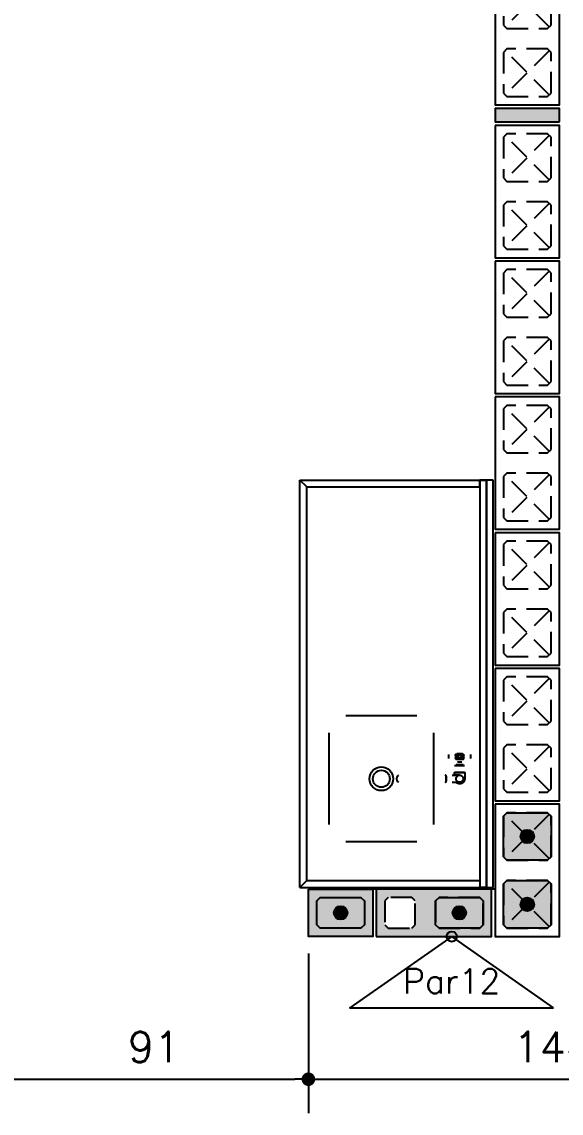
# Model space of a CAD drawing. Extents: x -14651 to 4582, y -13717 to -1290.
# Drawn here: x 2715.1 to 2874, y -12565.6 to -12244.1 of the extents above; entities that cross this region are included whole.
import ezdxf
from ezdxf.enums import TextEntityAlignment as Align

# ---------------------------------------------------------------- set-up
doc = ezdxf.new("R2010")
doc.units = 0
doc.header["$LTSCALE"] = 25
doc.linetypes.add('DASHED2', pattern=[0.375, 0.25, -0.125])
for name, color, linetype in [('203', 1, 'DASHED2'), ('213', 252, 'Continuous'), ('241', 2, 'Continuous'), ('247', 50, 'Continuous'), ('248', 100, 'Continuous'), ('253', 251, 'Continuous'), ('Arranque', 14, 'Continuous'), ('COTA', 1, 'Continuous'), ('FERRO', 5, 'Continuous'), ('PROJ', 252, 'Continuous')]:
    doc.layers.add(name, color=color, linetype=linetype)
doc.styles.add('COTA', font='romans.shx')
doc.dimstyles.new('forma', dxfattribs={"dimscale": 5, "dimtxt": 1.8, "dimasz": 0.8, "dimexe": 2, "dimexo": 1, "dimgap": 1, "dimtad": 1, "dimdec": 1, "dimzin": 9, "dimtxsty": 'COTA', "dimblk1": 'DOT', "dimblk2": 'DOT', "dimsah": 1, "dimcen": 0, "dimdle": 1, "dimclrd": 256, "dimclre": 256, "dimclrt": 2, "dimadec": 0, "dimazin": 0, "dimtfac": 1, "dimtdec": 0, "dimtmove": 0, "dimatfit": 3, "dimfxl": 1, "dimtolj": 1, "dimtzin": 0, "dimarcsym": 0})

# ---------------------------------------------------------------- blocks, each defined once
blk = doc.blocks.new('P4020')
blk.add_lwpolyline([(-19.5, -9.5), (19.5, -9.5), (19.5, 9.5), (-19.5, 9.5), (-19.5, -9.5)])
at = {"color": 1, "linetype": 'DASHED2'}
for points in [[(-17, -6), (-16, -7), (-4, -7), (-3, -6), (-3, 6), (-4, 7), (-16, 7), (-17, 6), (-17, -6)], [(3, -6), (4, -7), (16, -7), (17, -6), (17, 6), (16, 7), (4, 7), (3, 6), (3, -6)]]:
    blk.add_lwpolyline(points, dxfattribs=at)
at = {"layer": '203', "color": 253}
for p, q in [((-16.5, 6.5), (-3.5, -6.5)), ((-3.5, 6.5), (-16.5, -6.5)), ((16.5, 6.5), (3.5, -6.5)), ((3.5, 6.5), (16.5, -6.5))]:
    blk.add_line(p, q, dxfattribs=at)
blk = doc.blocks.new('P0520')
at = {"layer": '253'}
blk.add_hatch(color=129, dxfattribs=at).paths.add_polyline_path([(2, 9.5), (-2, 9.5), (-2, -9.5), (2, -9.5)])
blk.add_lwpolyline([(2, 9.5), (-2, 9.5), (-2, -9.5), (2, -9.5), (2, 9.5)])
blk = doc.blocks.new('P3515')
at = {"layer": '248'}
h = blk.add_hatch(color=100, dxfattribs=at)
h.paths.add_polyline_path([(17, 7), (-17, 7), (-17, -7), (17, -7)])
h.paths.add_polyline_path([(-5.5, -3.5), (-6.5, -4.5), (-13.5, -4.5), (-14.5, -3.5), (-14.5, 3.5), (-13.5, 4.5), (-6.5, 4.5), (-5.5, 3.5)], flags=16)
h.paths.add_polyline_path([(0.5, 3.5), (1.5, 4.5), (13.5, 4.5), (14.5, 3.5), (14.5, -3.5), (13.5, -4.5), (1.5, -4.5), (0.5, -3.5)], flags=16)
blk.add_lwpolyline([(-17, -7), (17, -7), (17, 7), (-17, 7), (-17, -7)])
at = {"color": 1, "linetype": 'DASHED2'}
for points in [[(-14.5, -3.5), (-13.5, -4.5), (-6.5, -4.5), (-5.5, -3.5), (-5.5, 3.5), (-6.5, 4.5), (-13.5, 4.5), (-14.5, 3.5), (-14.5, -3.5)], [(0.5, -3.5), (1.5, -4.5), (13.5, -4.5), (14.5, -3.5), (14.5, 3.5), (13.5, 4.5), (1.5, 4.5), (0.5, 3.5), (0.5, -3.5)]]:
    blk.add_lwpolyline(points, dxfattribs=at)
blk = doc.blocks.new('P2015')
at = {"layer": '247'}
h = blk.add_hatch(color=50, dxfattribs=at)
h.paths.add_polyline_path([(9.5, 7), (-9.5, 7), (-9.5, -7), (9.5, -7)])
h.paths.add_polyline_path([(6, -4.5), (-6, -4.5), (-7, -3.5), (-7, 3.5), (-6, 4.5), (6, 4.5), (7, 3.5), (7, -3.5)], flags=16)
blk.add_lwpolyline([(-9.5, -7), (9.5, -7), (9.5, 7), (-9.5, 7), (-9.5, -7)])
at = {"color": 1, "linetype": 'DASHED2'}
blk.add_lwpolyline([(-7, -3.5), (-6, -4.5), (6, -4.5), (7, -3.5), (7, 3.5), (6, 4.5), (-6, 4.5), (-7, 3.5), (-7, -3.5)], dxfattribs=at)
blk = doc.blocks.new('GR-1409')
at = {"layer": '213'}
h = blk.add_hatch(color=256, dxfattribs=at)
h.paths.add_polyline_path([(-6, 4.5), (-7, 3.5), (-7, -3.5), (-6, -4.5), (6, -4.5), (7, -3.5), (7, 3.5), (6, 4.5)])
h.paths.add_polyline_path([(-2, 0, 1), (2, 0, 1)], flags=16)
at = {"layer": 'Arranque'}
blk.add_hatch(color=256, dxfattribs=at).paths.add_polyline_path([(-2, 0, 1), (2, 0, 1)])
at = {"layer": '213'}
blk.add_lwpolyline([(-7, 3.5), (-6, 4.5), (6, 4.5), (7, 3.5), (7, -3.5), (6, -4.5), (-6, -4.5), (-7, -3.5), (-7, 3.5)], dxfattribs=at)
at = {"layer": 'FERRO', "linetype": 'Continuous'}
blk.add_circle((0, 0), 2, dxfattribs=at)
blk = doc.blocks.new('GR-1414')
at = {"layer": '213'}
h = blk.add_hatch(color=256, dxfattribs=at)
h.paths.add_polyline_path([(6, -7), (7, -6), (7, 6), (6, 7), (-6, 7), (-7, 6), (-7, -6), (-6, -7)])
h.paths.add_polyline_path([(2, 0, 1), (-2, 0, 1)], flags=16)
at = {"layer": 'Arranque'}
blk.add_hatch(color=256, dxfattribs=at).paths.add_polyline_path([(2, 0, 1), (-2, 0, 1)])
at = {"layer": '213'}
for p, q in [((-7, 6), (-6, 7)), ((-6, 7), (6, 7)), ((6, 7), (7, 6)), ((-7, -6), (-7, 6)), ((7, 6), (7, -6)), ((-6, -7), (-7, -6)), ((7, -6), (6, -7)), ((6, -7), (-6, -7))]:
    blk.add_line(p, q, dxfattribs=at)
at = {"layer": 'FERRO', "linetype": 'Continuous'}
blk.add_circle((0, 0), 2, dxfattribs=at)
blk = doc.blocks.new('_IDNPAR_2')
at = {"color": 3}
blk.add_lwpolyline([(1, -0.7), (0, 0), (-1, -0.7)], close=True, dxfattribs=at)
blk.add_circle((0, 0), 0.05, dxfattribs=at)
at = {"layer": '247', "color": 2, "style": 'COTA', "flags": 8}
blk.add_attdef('ID', text='', height=0.24, dxfattribs=at).set_placement((0, -0.438), align=Align.MIDDLE_CENTER)
blk = doc.blocks.new('_Dot')
at = {"color": 0, "linetype": 'ByBlock', "lineweight": -2}
blk.add_line((-0.5, 0), (-1, 0), dxfattribs=at)
at = {"color": 0, "linetype": 'ByBlock', "const_width": 0.5}
blk.add_lwpolyline([(-0.25, 0, 1), (0.25, 0, 1)], format="xyb", close=True, dxfattribs=at)
blk = doc.blocks.new('*D153')
at = {"layer": 'COTA', "lineweight": -2, "transparency": 16777216}
for p, q in [((2708.52, -12518.6), (2708.52, -12565.62)), ((2799.52, -12518.6), (2799.52, -12565.62)), ((2712.52, -12555.62), (2795.52, -12555.62))]:
    blk.add_line(p, q, dxfattribs=at)
at = {"layer": 'Defpoints', "color": 0, "transparency": 16777216}
for p in [(2708.52, -12513.6), (2799.52, -12513.6), (2799.52, -12555.62)]:
    blk.add_point(p, dxfattribs=at)
at = {"layer": 'COTA', "lineweight": -2, "transparency": 16777216, "xscale": 4, "yscale": 4, "zscale": 4, "rotation": 180}
blk.add_blockref('_Dot', (2708.52, -12555.62), dxfattribs=at)
at = {"layer": 'COTA', "lineweight": -2, "transparency": 16777216, "xscale": 4, "yscale": 4, "zscale": 4}
blk.add_blockref('_Dot', (2799.52, -12555.62), dxfattribs=at)
at = {"layer": 'COTA', "color": 2, "transparency": 16777216, "insert": (2754.02, -12546.12), "char_height": 9, "attachment_point": 5, "style": 'COTA'}
blk.add_mtext('\\A1;91 ', dxfattribs=at)
blk = doc.blocks.new('*D154')
at = {"layer": 'COTA', "lineweight": -2, "transparency": 16777216}
for p, q in [((2799.52, -12518.6), (2799.52, -12565.62)), ((2943.52, -12518.6), (2943.52, -12565.62)), ((2803.52, -12555.62), (2939.52, -12555.62))]:
    blk.add_line(p, q, dxfattribs=at)
at = {"layer": 'Defpoints', "color": 0, "transparency": 16777216}
for p in [(2799.52, -12513.6), (2943.52, -12513.6), (2943.52, -12555.62)]:
    blk.add_point(p, dxfattribs=at)
at = {"layer": 'COTA', "lineweight": -2, "transparency": 16777216, "xscale": 4, "yscale": 4, "zscale": 4, "rotation": 180}
blk.add_blockref('_Dot', (2799.52, -12555.62), dxfattribs=at)
at = {"layer": 'COTA', "lineweight": -2, "transparency": 16777216, "xscale": 4, "yscale": 4, "zscale": 4}
blk.add_blockref('_Dot', (2943.52, -12555.62), dxfattribs=at)
at = {"layer": 'COTA', "color": 2, "transparency": 16777216, "insert": (2871.52, -12546.12), "char_height": 9, "attachment_point": 5, "style": 'COTA'}
blk.add_mtext('\\A1;144 ', dxfattribs=at)
blk = doc.blocks.new('layout-inferior 2')
at = {"layer": 'PROJ'}
for p, q in [((28545.08, -12381.1), (28543.08, -12379.1)), ((28543.08, -12499.1), (28543.08, -12379.1)), ((28543.08, -12379.1), (28598.08, -12379.1)), ((28545.08, -12497.1), (28545.08, -12381.1)), ((28545.08, -12381.1), (28596.08, -12381.1)), ((28598.08, -12379.1), (28596.08, -12379.1)), ((28596.08, -12379.1), (28596.08, -12499.1)), ((28596.08, -12381.1), (28596.08, -12379.1)), ((28598.08, -12379.1), (28598.08, -12499.1)), ((28598.08, -12499.1), (28598.08, -12379.1)), ((28598.08, -12379.1), (28598.08, -12499.1)), ((28600.08, -12379.1), (28598.08, -12379.1)), ((28600.08, -12499.1), (28600.08, -12379.1)), ((28577.58, -12448.6), (28556.58, -12448.6)), ((28551.58, -12453.6), (28551.58, -12480.6)), ((28582.58, -12480.6), (28582.58, -12453.6)), ((28586.94, -12461.11), (28586.94, -12460)), ((28588.97, -12459.85), (28591.32, -12459.85)), ((28589.92, -12461.16), (28588.99, -12461.16)), ((28589.29, -12459.65), (28591, -12459.65)), ((28591.3, -12461.16), (28590.38, -12461.16)), ((28593.35, -12460), (28593.35, -12461.11)), ((28588.64, -12465.25), (28591.65, -12465.25)), ((28588.64, -12466.05), (28588.64, -12465.25)), ((28588.67, -12463.24), (28591.62, -12463.24)), ((28588.94, -12465.25), (28588.94, -12465.15)), ((28591.15, -12463.04), (28589.14, -12463.04)), ((28591.35, -12465.15), (28591.35, -12465.25)), ((28591.65, -12465.25), (28591.65, -12467.05)), ((28590.12, -12466.05), (28590.07, -12466.05)), ((28590.07, -12468.14), (28590.11, -12468.15)), ((28590.11, -12468.15), (28590.15, -12468.15)), ((28590.15, -12466.05), (28590.12, -12466.05)), ((28591.65, -12467.05), (28591.65, -12467.05)), ((28556.58, -12485.6), (28577.58, -12485.6)), ((28543.08, -12499.1), (28545.08, -12497.1)), ((28545.08, -12497.1), (28596.08, -12497.1)), ((28596.08, -12497.1), (28596.08, -12499.1)), ((28543.08, -12499.1), (28598.08, -12499.1)), ((28600.58, -12499.6), (28545.58, -12499.6)), ((28598.08, -12499.1), (28596.08, -12499.1)), ((28598.08, -12499.1), (28600.08, -12499.1))]:
    blk.add_line(p, q, dxfattribs=at)
for points in [[(28588.92, -12461.02), (28588.93, -12461), (28588.94, -12460.97), (28588.96, -12460.94), (28588.97, -12460.9), (28588.99, -12460.87), (28589, -12460.83), (28589.01, -12460.79), (28589.02, -12460.76), (28589.03, -12460.73), (28589.03, -12460.69), (28589.04, -12460.66), (28589.04, -12460.63), (28589.05, -12460.6), (28589.05, -12460.57), (28589.05, -12460.54), (28589.05, -12460.51), (28589.04, -12460.48), (28589.04, -12460.46), (28589.04, -12460.43), (28589.03, -12460.39), (28589.02, -12460.35), (28589.01, -12460.32), (28589, -12460.28), (28588.99, -12460.24), (28588.97, -12460.21), (28588.96, -12460.18), (28588.95, -12460.15), (28588.95, -12460.15), (28588.93, -12460.12), (28588.92, -12460.09), (28588.91, -12460.07), (28588.9, -12460.06), (28588.89, -12460.03), (28588.88, -12460.02), (28588.89, -12460.04), (28588.91, -12460.08), (28588.94, -12460.13), (28588.97, -12460.19), (28588.99, -12460.26), (28589.02, -12460.33), (28589.03, -12460.41), (28589.04, -12460.47), (28589.05, -12460.53), (28589.05, -12460.59), (28589.04, -12460.65), (28589.03, -12460.71), (28589.02, -12460.77), (28588.99, -12460.85), (28588.96, -12460.92), (28588.94, -12460.98), (28588.91, -12461.03), (28588.9, -12461.05), (28588.91, -12461.04)], [(28589.12, -12460.39), (28589.13, -12460.46), (28589.13, -12460.51), (28589.13, -12460.56), (28589.13, -12460.63), (28589.12, -12460.71), (28589.11, -12460.78), (28589.1, -12460.83), (28589.09, -12460.88), (28589.07, -12460.95), (28589.04, -12461.03), (28589.02, -12461.09), (28588.99, -12461.15), (28588.99, -12461.13), (28588.99, -12461.15), (28589, -12461.14), (28589, -12461.13), (28589.01, -12461.1), (28589.02, -12461.08), (28589.04, -12461.04), (28589.05, -12461.01), (28589.06, -12460.97), (28589.08, -12460.93), (28589.09, -12460.88), (28589.1, -12460.83), (28589.11, -12460.78), (28589.12, -12460.72), (28589.13, -12460.68), (28589.13, -12460.65), (28589.13, -12460.61), (28589.13, -12460.56), (28589.13, -12460.51), (28589.13, -12460.46), (28589.12, -12460.41), (28589.12, -12460.36), (28589.11, -12460.32), (28589.1, -12460.27), (28589.09, -12460.23), (28589.08, -12460.19), (28589.07, -12460.15), (28589.05, -12460.11), (28589.04, -12460.07), (28589.03, -12460.04), (28589.01, -12460.01), (28589.01, -12459.99), (28589, -12459.97), (28588.98, -12459.94), (28588.98, -12459.92), (28588.99, -12459.95), (28589.01, -12460), (28589.03, -12460.06), (28589.06, -12460.13), (28589.09, -12460.21), (28589.11, -12460.3)], [(28591.4, -12460.05), (28591.39, -12460.07), (28591.38, -12460.09), (28591.36, -12460.11), (28591.35, -12460.14), (28591.33, -12460.17), (28591.32, -12460.2), (28591.31, -12460.24), (28591.29, -12460.28), (28591.28, -12460.31), (28591.27, -12460.34), (28591.27, -12460.37), (28591.26, -12460.39), (28591.26, -12460.42), (28591.25, -12460.44), (28591.25, -12460.47), (28591.25, -12460.5), (28591.25, -12460.53), (28591.24, -12460.56), (28591.25, -12460.58), (28591.25, -12460.61), (28591.25, -12460.64), (28591.25, -12460.68), (28591.26, -12460.72), (28591.27, -12460.76), (28591.28, -12460.79), (28591.29, -12460.83), (28591.3, -12460.86), (28591.32, -12460.9), (28591.33, -12460.93), (28591.35, -12460.96), (28591.36, -12460.99), (28591.37, -12461.01), (28591.38, -12461.03), (28591.39, -12461.05), (28591.4, -12461.06), (28591.39, -12461.06), (28591.37, -12461.07), (28591.36, -12461.08), (28591.34, -12461.08), (28591.33, -12461.1), (28591.32, -12461.11), (28591.31, -12461.12), (28591.3, -12461.14), (28591.3, -12461.16), (28591.28, -12461.11), (28591.26, -12461.05), (28591.23, -12460.98), (28591.21, -12460.9), (28591.19, -12460.81), (28591.17, -12460.72), (28591.16, -12460.63), (28591.16, -12460.54), (28591.16, -12460.46), (28591.17, -12460.39), (28591.18, -12460.33), (28591.19, -12460.28), (28591.2, -12460.23), (28591.21, -12460.18), (28591.23, -12460.12), (28591.26, -12460.05), (28591.28, -12459.99), (28591.3, -12459.94), (28591.31, -12459.93), (28591.31, -12459.94), (28591.3, -12459.96), (28591.29, -12459.98), (28591.28, -12460), (28591.27, -12460.03), (28591.25, -12460.06), (28591.24, -12460.1), (28591.23, -12460.14), (28591.21, -12460.18), (28591.2, -12460.23), (28591.19, -12460.28), (28591.18, -12460.33), (28591.17, -12460.37), (28591.17, -12460.41), (28591.16, -12460.44), (28591.16, -12460.48), (28591.16, -12460.52), (28591.16, -12460.56), (28591.16, -12460.6), (28591.16, -12460.65), (28591.17, -12460.7), (28591.17, -12460.75), (28591.18, -12460.79), (28591.19, -12460.84), (28591.2, -12460.88), (28591.21, -12460.92), (28591.23, -12460.96), (28591.24, -12461), (28591.25, -12461.04), (28591.27, -12461.07), (28591.27, -12461.1), (28591.28, -12461.12), (28591.29, -12461.14), (28591.3, -12461.15), (28591.31, -12461.11), (28591.35, -12461.07), (28591.4, -12461.06), (28591.38, -12461.02), (28591.35, -12460.98), (28591.32, -12460.91), (28591.3, -12460.85), (28591.27, -12460.77), (28591.26, -12460.7), (28591.25, -12460.63), (28591.24, -12460.57), (28591.25, -12460.51), (28591.25, -12460.46), (28591.26, -12460.39), (28591.28, -12460.32), (28591.3, -12460.26), (28591.33, -12460.19), (28591.35, -12460.13), (28591.38, -12460.07)], [(28586.07, -12466.14), (28586.1, -12466.2), (28586.13, -12466.28), (28586.15, -12466.35), (28586.16, -12466.41), (28586.17, -12466.47), (28586.18, -12466.53), (28586.19, -12466.6), (28586.2, -12466.68), (28586.21, -12466.76), (28586.22, -12466.84), (28586.22, -12466.92), (28586.22, -12467.01), (28586.23, -12467.1), (28586.22, -12467.18), (28586.22, -12467.27), (28586.22, -12467.36), (28586.21, -12467.44), (28586.2, -12467.52), (28586.19, -12467.59), (28586.18, -12467.66), (28586.17, -12467.73), (28586.16, -12467.79), (28586.15, -12467.84), (28586.13, -12467.92), (28586.1, -12468), (28586.07, -12468.06), (28586.05, -12468.1), (28586.01, -12468.14), (28585.99, -12468.14), (28586.01, -12468.13), (28586.02, -12468.12), (28586.04, -12468.11), (28586.05, -12468.09), (28586.07, -12468.07), (28586.08, -12468.04), (28586.09, -12468.01), (28586.11, -12467.98), (28586.12, -12467.94), (28586.14, -12467.89), (28586.15, -12467.84), (28586.16, -12467.79), (28586.17, -12467.73), (28586.18, -12467.66), (28586.19, -12467.59), (28586.2, -12467.52), (28586.21, -12467.44), (28586.22, -12467.36), (28586.22, -12467.27), (28586.22, -12467.18), (28586.23, -12467.1), (28586.22, -12467.01), (28586.22, -12466.92), (28586.22, -12466.84), (28586.21, -12466.76), (28586.2, -12466.68), (28586.19, -12466.6), (28586.18, -12466.53), (28586.17, -12466.47), (28586.16, -12466.41), (28586.15, -12466.35), (28586.14, -12466.3), (28586.12, -12466.26), (28586.11, -12466.22), (28586.09, -12466.18), (28586.08, -12466.15), (28586.07, -12466.13), (28586.05, -12466.11), (28586.04, -12466.09), (28586.02, -12466.07), (28585.99, -12466.05), (28585.98, -12466.05), (28586.01, -12466.06), (28586.05, -12466.1)]]:
    blk.add_lwpolyline(points, close=True, dxfattribs=at)
for points in [[(28591.32, -12461.19, 0.023181), (28591.3, -12461.16), (28590.38, -12461.16), (28590.32, -12461.17), (28590.25, -12461.18), (28590.16, -12461.19), (28590.07, -12461.19), (28589.98, -12461.17), (28589.92, -12461.16), (28588.99, -12461.16, 0.022959), (28588.97, -12461.19, 0.366689), (28589.17, -12461.36), (28589.53, -12461.36), (28590.76, -12461.36), (28591.12, -12461.36, 0.366483)], [(28590.74, -12460.48), (28590.75, -12460.57), (28590.74, -12460.65), (28590.73, -12460.72), (28590.71, -12460.77), (28590.69, -12460.83), (28590.67, -12460.88), (28590.64, -12460.92), (28590.61, -12460.97), (28590.58, -12461.01), (28590.52, -12461.06), (28590.46, -12461.11), (28590.41, -12461.14), (28590.37, -12461.16), (28590.36, -12461.11), (28590.35, -12461.07, -0.192103), (28589.94, -12461.07), (28589.93, -12461.11), (28589.92, -12461.16), (28589.87, -12461.13), (28589.82, -12461.1), (28589.78, -12461.07), (28589.74, -12461.03), (28589.71, -12461), (28589.66, -12460.94), (28589.61, -12460.86), (28589.58, -12460.77), (28589.56, -12460.7), (28589.55, -12460.65), (28589.55, -12460.6), (28589.55, -12460.55), (28589.55, -12460.48), (28589.56, -12460.4), (28589.58, -12460.33), (28589.6, -12460.28), (28589.62, -12460.23), (28589.65, -12460.18), (28589.68, -12460.14), (28589.73, -12460.08), (28589.81, -12460.02), (28589.89, -12459.97), (28589.97, -12459.93), (28590.05, -12459.91), (28590.11, -12459.9), (28590.18, -12459.9), (28590.23, -12459.91), (28590.29, -12459.92), (28590.34, -12459.94), (28590.41, -12459.97), (28590.47, -12460), (28590.51, -12460.04), (28590.55, -12460.07), (28590.58, -12460.11), (28590.62, -12460.15), (28590.66, -12460.21), (28590.7, -12460.29), (28590.73, -12460.38)], [(28589.92, -12461.06), (28589.93, -12461.06, -0.017847), (28589.89, -12461.04), (28589.9, -12461.05, -0.017789), (28589.86, -12461.03), (28589.87, -12461.03, -0.021587), (28589.83, -12461.01), (28589.84, -12461.01, -0.027178), (28589.79, -12460.98), (28589.8, -12460.99, -0.016694), (28589.77, -12460.96), (28589.77, -12460.96, -0.029524), (28589.73, -12460.92), (28589.74, -12460.92, -0.024437), (28589.7, -12460.88), (28589.71, -12460.89, -0.02481), (28589.68, -12460.85), (28589.68, -12460.85, -0.023752), (28589.66, -12460.81), (28589.66, -12460.82, -0.022023), (28589.64, -12460.77), (28589.64, -12460.78, -0.022441), (28589.63, -12460.74), (28589.63, -12460.75, -0.022868), (28589.61, -12460.7), (28589.62, -12460.71, -0.020181), (28589.61, -12460.67), (28589.61, -12460.67, -0.015814), (28589.6, -12460.64), (28589.6, -12460.65, -0.015915), (28589.6, -12460.61), (28589.6, -12460.62, -0.025741), (28589.59, -12460.56), (28589.59, -12460.56, -0.018498), (28589.6, -12460.52), (28589.6, -12460.53, -0.017313), (28589.6, -12460.49), (28589.6, -12460.5, -0.018157), (28589.6, -12460.46), (28589.6, -12460.47, -0.018149), (28589.61, -12460.43), (28589.61, -12460.44, -0.018439), (28589.62, -12460.4), (28589.61, -12460.41, -0.018647), (28589.63, -12460.37), (28589.62, -12460.38, -0.018581), (28589.64, -12460.34), (28589.64, -12460.34, -0.021766), (28589.66, -12460.3), (28589.65, -12460.31, -0.026407), (28589.68, -12460.26), (28589.67, -12460.27, -0.026609), (28589.71, -12460.22), (28589.7, -12460.23, -0.026914), (28589.74, -12460.19), (28589.73, -12460.19, -0.025672), (28589.77, -12460.15), (28589.76, -12460.16, -0.023779), (28589.8, -12460.13), (28589.79, -12460.13, -0.024124), (28589.83, -12460.1), (28589.82, -12460.11, -0.024539), (28589.87, -12460.08), (28589.86, -12460.08, -0.024082), (28589.91, -12460.06), (28589.9, -12460.06, -0.023177), (28589.94, -12460.04), (28589.93, -12460.05, -0.023669), (28589.98, -12460.03), (28589.97, -12460.03, -0.024126), (28590.02, -12460.02), (28590.01, -12460.02, -0.020906), (28590.06, -12460.01), (28590.05, -12460.01, -0.015716), (28590.09, -12460.01), (28590.08, -12460.01, -0.01579), (28590.11, -12460), (28590.11, -12460, -0.016075), (28590.14, -12460), (28590.14, -12460, -0.016281), (28590.17, -12460), (28590.16, -12460, -0.016316), (28590.2, -12460.01), (28590.19, -12460.01, -0.01533), (28590.23, -12460.01), (28590.22, -12460.01, -0.013711), (28590.25, -12460.01), (28590.24, -12460.01, -0.013749), (28590.27, -12460.02), (28590.27, -12460.02, -0.013768), (28590.3, -12460.02), (28590.29, -12460.02, -0.015624), (28590.32, -12460.03), (28590.32, -12460.03, -0.018303), (28590.35, -12460.04), (28590.35, -12460.04, -0.018249), (28590.38, -12460.06), (28590.38, -12460.05, -0.018455), (28590.41, -12460.07), (28590.41, -12460.07, -0.018647), (28590.44, -12460.09), (28590.43, -12460.08, -0.018591), (28590.47, -12460.11), (28590.46, -12460.1, -0.021186), (28590.5, -12460.13), (28590.49, -12460.12, -0.025016), (28590.53, -12460.16), (28590.52, -12460.15, -0.025258), (28590.56, -12460.19), (28590.55, -12460.18, -0.025603), (28590.59, -12460.23), (28590.58, -12460.22, -0.024312), (28590.61, -12460.26), (28590.61, -12460.25, -0.022281), (28590.63, -12460.3), (28590.63, -12460.29, -0.022662), (28590.65, -12460.33), (28590.65, -12460.32, -0.023081), (28590.67, -12460.37), (28590.66, -12460.36, -0.023127), (28590.68, -12460.41), (28590.67, -12460.4, -0.022918), (28590.69, -12460.45), (28590.68, -12460.44, -0.020264), (28590.69, -12460.48), (28590.69, -12460.48, -0.015918), (28590.7, -12460.51), (28590.69, -12460.5, -0.015999), (28590.7, -12460.54), (28590.7, -12460.53, -0.556946)], [(28590.6, -12460.55, -1), (28589.69, -12460.55, -1)], [(28591.35, -12465.15), (28591.35, -12465.25), (28591.65, -12465.25), (28591.65, -12467.07), (28591.65, -12467.05), (28591.64, -12467.05), (28591.64, -12467.22), (28591.6, -12467.46), (28591.53, -12467.69), (28591.41, -12467.91), (28591.26, -12468.1), (28591.09, -12468.27), (28590.93, -12468.38), (28590.72, -12468.49), (28590.48, -12468.56), (28590.24, -12468.6), (28590.15, -12468.6), (28589.9, -12468.58), (28589.66, -12468.52), (28589.44, -12468.42), (28589.36, -12468.38), (28589.16, -12468.23), (28589.07, -12468.15), (28590.09, -12468.15), (28590.1, -12468.15, -0.956818), (28590.1, -12466.05), (28590.09, -12466.05, -0.005512), (28590.11, -12466.05), (28590.08, -12466.05), (28588.64, -12466.05), (28588.64, -12465.25), (28588.94, -12465.25), (28588.94, -12465.15)]]:
    blk.add_lwpolyline(points, format="xyb", close=True, dxfattribs=at)
for points in [[(28591, -12459.75), (28589.29, -12459.75)], [(28590.76, -12461.36), (28589.53, -12461.36)], [(28589.53, -12462.13), (28590.76, -12462.13)], [(28588.74, -12465.15), (28591.56, -12465.15)], [(28589.04, -12463.14), (28591.25, -12463.14)], [(28572.16, -12466.11), (28572.02, -12466.19), (28571.89, -12466.29), (28571.78, -12466.42), (28571.69, -12466.57), (28571.62, -12466.74), (28571.58, -12466.92), (28571.57, -12467.1), (28571.58, -12467.28), (28571.62, -12467.46), (28571.69, -12467.62), (28571.78, -12467.77), (28571.89, -12467.9), (28572.02, -12468.01), (28572.16, -12468.08), (28572.17, -12468.09)], [(28587.98, -12466.05), (28590.08, -12466.05), (28590.15, -12466.05), (28590.22, -12466.05), (28590.28, -12466.06), (28590.33, -12466.07), (28590.35, -12466.07), (28590.38, -12466.08), (28590.4, -12466.08), (28590.41, -12466.08), (28590.43, -12466.09), (28590.44, -12466.09), (28590.46, -12466.1), (28590.47, -12466.1), (28590.49, -12466.11), (28590.51, -12466.12), (28590.53, -12466.12), (28590.54, -12466.13), (28590.56, -12466.14), (28590.58, -12466.14), (28590.61, -12466.16), (28590.64, -12466.17), (28590.67, -12466.19), (28590.7, -12466.21), (28590.74, -12466.23), (28590.79, -12466.27), (28590.85, -12466.32), (28590.9, -12466.37), (28590.95, -12466.42), (28590.99, -12466.48), (28591.03, -12466.54), (28591.07, -12466.61), (28591.1, -12466.68), (28591.13, -12466.75), (28591.15, -12466.82), (28591.17, -12466.9), (28591.18, -12466.97), (28591.19, -12467.05), (28591.19, -12467.12), (28591.19, -12467.2), (28591.18, -12467.28), (28591.16, -12467.35), (28591.14, -12467.43), (28591.11, -12467.5), (28591.08, -12467.57), (28591.04, -12467.63), (28591, -12467.7), (28590.96, -12467.76), (28590.91, -12467.81), (28590.87, -12467.85), (28590.83, -12467.89), (28590.82, -12467.9), (28590.8, -12467.92), (28590.78, -12467.93), (28590.76, -12467.94), (28590.75, -12467.96), (28590.72, -12467.97), (28590.7, -12467.98), (28590.68, -12468), (28590.65, -12468.01), (28590.62, -12468.03), (28590.59, -12468.04), (28590.56, -12468.06), (28590.47, -12468.09), (28590.38, -12468.11), (28590.29, -12468.13), (28590.18, -12468.14), (28590.08, -12468.15)], [(28587.98, -12468.15), (28590.11, -12468.15)]]:
    blk.add_lwpolyline(points, dxfattribs=at)
for centre, radius in [((28590.15, -12460.55), 0.551), ((28590.15, -12460.55), 0.451), ((28567.08, -12467.1), 3.5), ((28567.08, -12467.1), 2.5)]:
    blk.add_circle(centre, radius, dxfattribs=at)

msp = doc.modelspace()

# ---------------------------------------------------------------- block references
for name, p in [('GR-1414', (2864.02, -12484.1)), ('GR-1414', (2864.02, -12504.1)), ('GR-1409', (2809.02, -12506.6)), ('GR-1409', (2844.02, -12506.6))]:
    msp.add_blockref(name, p)
at = {"layer": '241'}
for name, p, rotation in [('P4020', (2864.02, -12249.1), 270), ('P0520', (2864.02, -12271.6), 269.9999987685874), ('P4020', (2864.02, -12294.1), 270), ('P4020', (2864.02, -12334.1), 270), ('P4020', (2864.02, -12374.1), 270), ('P4020', (2864.02, -12414.1), 270), ('P4020', (2864.02, -12454.1), 270), ('P4020', (2864.02, -12494.1), 270)]:
    msp.add_blockref(name, p, dxfattribs=dict(at, rotation=rotation))
at = {"layer": '241', "xscale": -1, "rotation": 180}
msp.add_blockref('P2015', (2809.02, -12506.6), dxfattribs=at)
at = {"layer": '241'}
msp.add_blockref('P3515', (2836.52, -12506.6), dxfattribs=at)
at = {"layer": '247', "linetype": 'Continuous', "xscale": 30, "yscale": 30, "zscale": 30}
msp.add_blockref('_IDNPAR_2', (2841.76, -12513.6), dxfattribs=at).add_auto_attribs({'ID': 'Par12'})
at = {"layer": 'COTA'}
msp.add_blockref('layout-inferior 2', (-25746.06, 0), dxfattribs=at)

# ---------------------------------------------------------------- dimensions: what is measured, and where the dimension line sits
for base, p1, p2, picture, middle in [((2799.52, -12555.62), (2708.52, -12513.6), (2799.52, -12513.6), '*D153', (2754.02, -12546.12)), ((2943.52, -12555.62), (2799.52, -12513.6), (2943.52, -12513.6), '*D154', (2871.52, -12546.12))]:
    dim = msp.add_linear_dim(base=base, p1=p1, p2=p2, dimstyle='forma', override={"dimpost": ' ', "dimtmove": 1}, dxfattribs=at)
    dim.commit()
    dim.dimension.update_dxf_attribs({"geometry": picture, "text_midpoint": middle})

doc.saveas('drawing.dxf')
